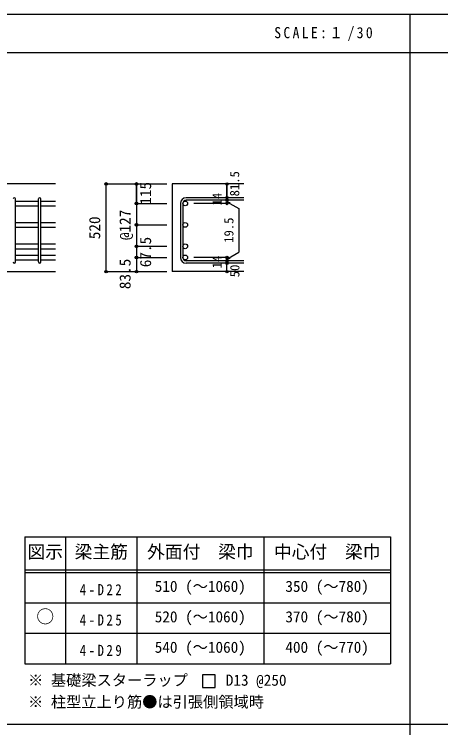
# Model space of a CAD drawing. Units: millimetres at full size, sheet at 1:30, with parts at other scales. Extents: x -5973 to 5954, y -4195 to 4201.
# Drawn here: x -3464 to -942, y -15 to 4201 of the extents above; entities that cross this region are included whole.
import ezdxf
from ezdxf.enums import TextEntityAlignment as Align

# ---------------------------------------------------------------- set-up
doc = ezdxf.new("R2010")
doc.units = ezdxf.units.MM
doc.header["$LTSCALE"] = 30
doc.header["$PDMODE"] = 32
doc.header["$PDSIZE"] = 15
for name, color, linetype in [('0-1_躯体線', 2, 'Continuous'), ('0-5_基礎梁筋', 7, 'Continuous'), ('0-6_スタラップ筋', 7, 'Continuous'), ('0-D_寸法', 4, 'Continuous'), ('6-7_文字', 7, 'Continuous'), ('6-E_枠', 7, 'Continuous'), ('F-0_枠', 6, 'Continuous')]:
    doc.layers.add(name, color=color, linetype=linetype)
doc.styles.add('ＭＳ ゴシック', font='')
doc.styles.get('ＭＳ ゴシック').set_extended_font_data('MS Gothic')

msp = doc.modelspace()

# ---------------------------------------------------------------- linework, layer by layer
at = {"layer": '0-1_躯体線'}
for p, q in [((-3220.8, 3198.3), (-4970.8, 3198.3)), ((-2105.8, 3198.3), (-2530.8, 3198.3)), ((-2530.8, 3198.3), (-2530.8, 2680.3)), ((-3620.8, 2680.3), (-3220.8, 2680.3)), ((-2105.8, 2680.3), (-2530.8, 2680.3))]:
    msp.add_line(p, q, dxfattribs=at)
at = {"layer": '0-5_基礎梁筋'}
for p, q in [((-3456.8, 3097.37), (-3320.8, 3097.37)), ((-3306.8, 3097.37), (-3220.8, 3097.37)), ((-3456.8, 3069.37), (-3320.8, 3069.37)), ((-3306.8, 3069.37), (-3220.8, 3069.37)), ((-3456.8, 2970.58), (-3320.8, 2970.58)), ((-3306.8, 2970.58), (-3220.8, 2970.58)), ((-3456.8, 2942.58), (-3320.8, 2942.58)), ((-3306.8, 2942.58), (-3220.8, 2942.58)), ((-3456.8, 2843.8), (-3320.8, 2843.8)), ((-3306.8, 2843.8), (-3220.8, 2843.8)), ((-3456.8, 2815.8), (-3320.8, 2815.8)), ((-3306.8, 2815.8), (-3220.8, 2815.8)), ((-3456.8, 2777.8), (-3320.8, 2777.8)), ((-3456.8, 2749.8), (-3320.8, 2749.8)), ((-3306.8, 2777.8), (-3220.8, 2777.8)), ((-3306.8, 2749.8), (-3220.8, 2749.8))]:
    msp.add_line(p, q, dxfattribs=at)
at = {"layer": '0-5_基礎梁筋', "color": 3}
for centre in [(-2452.8, 3083.37), (-2452.8, 2956.58), (-2452.8, 2829.8), (-2452.8, 2763.8)]:
    msp.add_circle(centre, 14, dxfattribs=at)
at = {"layer": '0-6_スタラップ筋'}
for p, q in [((-3456.8, 2737.3), (-3456.8, 3109.87)), ((-3320.8, 2737.3), (-3320.8, 3109.87)), ((-3306.8, 2737.3), (-3306.8, 3109.87)), ((-2480.8, 3083.37), (-2480.8, 2763.8)), ((-2466.8, 3083.37), (-2466.8, 2763.8)), ((-2105.8, 3116.87), (-2447.3, 3116.87)), ((-2105.8, 3102.87), (-2447.3, 3102.87)), ((-2105.8, 2744.3), (-2447.3, 2744.3)), ((-2105.8, 2730.3), (-2447.3, 2730.3))]:
    msp.add_line(p, q, dxfattribs=at)
for centre, radius, start, end in [((-3463.8, 3109.87), 7, 0, 180), ((-3313.8, 3109.87), 7, 0, 180), ((-2447.3, 3083.37), 33.5, 90, 180), ((-2447.3, 3083.37), 19.5, 90, 180), ((-2447.3, 2763.8), 33.5, 180, 270), ((-2447.3, 2763.8), 19.5, 180, 270), ((-3463.8, 2737.3), 7, 180, 0), ((-3313.8, 2737.3), 7, 180, 0)]:
    msp.add_arc(centre, radius, start, end, dxfattribs=at)
at = {"layer": '0-D_寸法'}
for p, q in [((-2920.8, 3198.3), (-2740.8, 3198.3)), ((-2920.8, 3198.3), (-2740.8, 3198.3)), ((-2920.8, 2680.3), (-2920.8, 3198.3)), ((-2740.8, 3083.37), (-2740.8, 3198.3)), ((-2740.8, 3198.3), (-2560.8, 3198.3)), ((-2740.8, 3198.3), (-2740.8, 3083.37)), ((-2740.8, 3083.37), (-2560.8, 3083.37)), ((-2740.8, 3083.37), (-2560.8, 3083.37)), ((-2740.8, 3083.37), (-2740.8, 2828.08)), ((-2740.8, 3083.37), (-2740.8, 2803.83)), ((-2740.8, 3083.37), (-2740.8, 2818.3)), ((-2205.8, 3083.37), (-2401.89, 3083.37)), ((-2205.8, 3102.87), (-2205.8, 3116.87)), ((-2205.8, 3102.87), (-2205.8, 3083.37)), ((-2205.8, 3093.12), (-2186.48, 3087.94)), ((-2205.8, 3093.12), (-2135.74, 3052.67)), ((-2135.74, 3052.67), (-2135.74, 2794.5)), ((-2740.8, 2956.58), (-2560.8, 2956.58)), ((-2740.8, 2829.8), (-2560.8, 2829.8)), ((-2740.8, 2828.08), (-2740.8, 2763.8)), ((-2205.8, 2754.05), (-2135.74, 2794.5)), ((-2740.8, 2763.8), (-2560.8, 2763.8)), ((-2205.8, 2763.8), (-2401.89, 2763.8)), ((-2205.8, 2744.3), (-2205.8, 2763.8)), ((-2205.8, 2754.05), (-2186.48, 2759.23)), ((-2205.8, 2730.3), (-2205.8, 2744.3)), ((-2205.8, 2680.3), (-2205.8, 2730.3)), ((-2920.8, 2680.3), (-2740.8, 2680.3)), ((-2740.8, 2680.3), (-2560.8, 2680.3))]:
    msp.add_line(p, q, dxfattribs=at)
for points in [[(-2205.8, 3198.3), (-2205.8, 3116.87), (-2205.8, 3198.3)], [(-2740.8, 2803.83), (-2740.8, 2763.8), (-2740.8, 2680.3)]]:
    msp.add_lwpolyline(points, dxfattribs=at)
for centre, radius in [((-2920.8, 3198.3), 8), ((-2920.8, 3198.3), 7.2), ((-2920.8, 3198.3), 6.4), ((-2740.8, 3198.3), 8), ((-2740.8, 3198.3), 7.2), ((-2740.8, 3198.3), 6.4), ((-2920.8, 3198.3), 5.6), ((-2920.8, 3198.3), 4.8), ((-2920.8, 3198.3), 4), ((-2920.8, 3198.3), 3.2), ((-2920.8, 3198.3), 2.4), ((-2920.8, 3198.3), 1.6), ((-2920.8, 3198.3), 0.8), ((-2740.8, 3198.3), 5.6), ((-2740.8, 3198.3), 4.8), ((-2740.8, 3198.3), 4), ((-2740.8, 3198.3), 3.2), ((-2740.8, 3198.3), 2.4), ((-2740.8, 3198.3), 1.6), ((-2740.8, 3198.3), 0.8), ((-2205.8, 3198.3), 4), ((-2205.8, 3198.3), 3.6), ((-2205.8, 3198.3), 3.2), ((-2205.8, 3198.3), 2.8), ((-2205.8, 3198.3), 2.4), ((-2205.8, 3198.3), 2), ((-2205.8, 3198.3), 1.6), ((-2205.8, 3198.3), 1.2), ((-2205.8, 3198.3), 0.8), ((-2205.8, 3198.3), 0.4), ((-2205.8, 3116.87), 4), ((-2205.8, 3116.87), 3.6), ((-2740.8, 3083.37), 8), ((-2740.8, 3083.37), 7.2), ((-2740.8, 3083.37), 6.4), ((-2740.8, 3083.37), 5.6), ((-2740.8, 3083.37), 4.8), ((-2740.8, 3083.37), 4), ((-2740.8, 3083.37), 3.2), ((-2740.8, 3083.37), 2.4), ((-2740.8, 3083.37), 1.6), ((-2740.8, 3083.37), 0.8), ((-2205.8, 3102.87), 4), ((-2205.8, 3083.37), 4), ((-2205.8, 3102.87), 3.6), ((-2205.8, 3083.37), 3.6), ((-2205.8, 3116.87), 3.2), ((-2205.8, 3102.87), 3.2), ((-2205.8, 3083.37), 3.2), ((-2205.8, 3116.87), 2.8), ((-2205.8, 3102.87), 2.8), ((-2205.8, 3083.37), 2.8), ((-2205.8, 3116.87), 2.4), ((-2205.8, 3102.87), 2.4), ((-2205.8, 3083.37), 2.4), ((-2205.8, 3116.87), 2), ((-2205.8, 3102.87), 2), ((-2205.8, 3083.37), 2), ((-2205.8, 3116.87), 1.6), ((-2205.8, 3102.87), 1.6), ((-2205.8, 3083.37), 1.6), ((-2205.8, 3116.87), 1.2), ((-2205.8, 3102.87), 1.2), ((-2205.8, 3083.37), 1.2), ((-2205.8, 3116.87), 0.8), ((-2205.8, 3102.87), 0.8), ((-2205.8, 3083.37), 0.8), ((-2205.8, 3116.87), 0.4), ((-2205.8, 3102.87), 0.4), ((-2205.8, 3083.37), 0.4), ((-2740.8, 2956.58), 8), ((-2740.8, 2956.58), 7.2), ((-2740.8, 2956.58), 6.4), ((-2740.8, 2956.58), 5.6), ((-2740.8, 2956.58), 4.8), ((-2740.8, 2956.58), 4), ((-2740.8, 2956.58), 3.2), ((-2740.8, 2956.58), 2.4), ((-2740.8, 2956.58), 1.6), ((-2740.8, 2956.58), 0.8), ((-2740.8, 2829.8), 8), ((-2740.8, 2829.8), 7.2), ((-2740.8, 2829.8), 6.4), ((-2740.8, 2829.8), 5.6), ((-2740.8, 2829.8), 4.8), ((-2740.8, 2829.8), 4), ((-2740.8, 2829.8), 3.2), ((-2740.8, 2829.8), 2.4), ((-2740.8, 2829.8), 1.6), ((-2740.8, 2829.8), 0.8), ((-2740.8, 2763.8), 8), ((-2740.8, 2763.8), 7.2), ((-2740.8, 2763.8), 6.4), ((-2740.8, 2763.8), 5.6), ((-2740.8, 2763.8), 4.8), ((-2740.8, 2763.8), 4), ((-2740.8, 2763.8), 3.2), ((-2740.8, 2763.8), 2.4), ((-2740.8, 2763.8), 1.6), ((-2740.8, 2763.8), 0.8), ((-2205.8, 2763.8), 4), ((-2205.8, 2744.3), 4), ((-2205.8, 2763.8), 3.6), ((-2205.8, 2744.3), 3.6), ((-2205.8, 2763.8), 3.2), ((-2205.8, 2744.3), 3.2), ((-2205.8, 2763.8), 2.8), ((-2205.8, 2744.3), 2.8), ((-2205.8, 2763.8), 2.4), ((-2205.8, 2744.3), 2.4), ((-2205.8, 2763.8), 2), ((-2205.8, 2744.3), 2), ((-2205.8, 2763.8), 1.6), ((-2205.8, 2744.3), 1.6), ((-2205.8, 2763.8), 1.2), ((-2205.8, 2744.3), 1.2), ((-2205.8, 2763.8), 0.8), ((-2205.8, 2744.3), 0.8), ((-2205.8, 2763.8), 0.4), ((-2205.8, 2744.3), 0.4), ((-2205.8, 2730.3), 4), ((-2205.8, 2730.3), 3.6), ((-2205.8, 2730.3), 3.2), ((-2205.8, 2730.3), 2.8), ((-2205.8, 2730.3), 2.4), ((-2205.8, 2730.3), 2), ((-2205.8, 2730.3), 1.6), ((-2205.8, 2730.3), 1.2), ((-2205.8, 2730.3), 0.8), ((-2205.8, 2730.3), 0.4), ((-2920.8, 2680.3), 7.2), ((-2920.8, 2680.3), 6.4), ((-2920.8, 2680.3), 5.6), ((-2920.8, 2680.3), 4.8), ((-2920.8, 2680.3), 4), ((-2920.8, 2680.3), 3.2), ((-2920.8, 2680.3), 2.4), ((-2920.8, 2680.3), 1.6), ((-2920.8, 2680.3), 0.8), ((-2740.8, 2680.3), 7.2), ((-2740.8, 2680.3), 6.4), ((-2740.8, 2680.3), 5.6), ((-2740.8, 2680.3), 4.8), ((-2740.8, 2680.3), 4), ((-2740.8, 2680.3), 3.2), ((-2740.8, 2680.3), 2.4), ((-2740.8, 2680.3), 1.6), ((-2740.8, 2680.3), 0.8), ((-2205.8, 2680.3), 4), ((-2205.8, 2680.3), 3.6), ((-2205.8, 2680.3), 3.2), ((-2205.8, 2680.3), 2.8), ((-2205.8, 2680.3), 2.4), ((-2205.8, 2680.3), 2), ((-2205.8, 2680.3), 1.6), ((-2205.8, 2680.3), 1.2), ((-2205.8, 2680.3), 0.8), ((-2205.8, 2680.3), 0.4)]:
    msp.add_circle(centre, radius, dxfattribs=at)
at = {"layer": '0-D_寸法', "color": 7}
for p in [(-2920.8, 3198.3), (-2740.8, 3198.3), (-2205.8, 3198.3), (-2205.8, 3116.87), (-2740.8, 3083.37), (-2205.8, 3102.87), (-2205.8, 3083.37), (-2740.8, 2956.58), (-2740.8, 2829.8), (-2740.8, 2763.8), (-2205.8, 2763.8), (-2205.8, 2763.8), (-2205.8, 2744.3), (-2205.8, 2730.3), (-2920.8, 2680.3), (-2740.8, 2680.3), (-2205.8, 2680.3)]:
    msp.add_point(p, dxfattribs=at)
at = {"layer": '6-7_文字'}
msp.add_lwpolyline([(-2350.64, 222.3), (-2275.64, 222.3), (-2275.64, 297.3), (-2350.64, 297.3)], close=True, dxfattribs=at)
at = {"layer": '6-E_枠', "color": 3}
for p, q in [((-3400.52, 1112.77), (-3400.52, 362.77)), ((-3400.52, 1112.77), (-1238, 1112.77)), ((-1238, 1112.77), (-1238, 362.77)), ((-3400.52, 362.77), (-1238, 362.77))]:
    msp.add_line(p, q, dxfattribs=at)
at = {"layer": '6-E_枠'}
for p, q in [((-3160.52, 1112.77), (-3160.52, 362.77)), ((-2738, 1112.77), (-2738, 362.77)), ((-1988, 1112.77), (-1988, 362.77)), ((-3400.52, 917.77), (-1238, 917.77)), ((-3400.52, 902.77), (-1238, 902.77)), ((-3400.52, 722.77), (-1238, 722.77)), ((-3400.52, 542.77), (-1238, 542.77))]:
    msp.add_line(p, q, dxfattribs=at)
at = {"layer": 'F-0_枠'}
msp.add_line((-5972.88, 4201.15), (5954.1, 4201.15), dxfattribs=at)
at = {"layer": 'F-0_枠', "color": 2}
for p, q in [((-1124.64, 4201.15), (-1124.64, -4195.24)), ((-5972.88, 3976.15), (3723.6, 3976.15)), ((3723.6, 2.95), (-5972.88, 2.95))]:
    msp.add_line(p, q, dxfattribs=at)

# ---------------------------------------------------------------- texts
at = {"layer": '0-D_寸法', "style": 'ＭＳ ゴシック'}
for s, height, p in [('81.5', 54.99, (-2116.9, 3124.71)), ('115', 65.98, (-2634.7, 3075.75)), ('14', 54.99, (-2221.03, 3071.44)), ('@127', 65.98, (-2755.8, 2866.58)), ('520', 65.98, (-2935.8, 2871.8)), ('19.5', 54.99, (-2151, 2850.37)), ('67.5', 65.98, (-2634.6, 2706.27)), ('83.5', 65.98, (-2755.8, 2576.8)), ('14', 54.99, (-2221.06, 2699.62)), ('50', 54.99, (-2115.8, 2646.8))]:
    msp.add_text(s, height=height, rotation=90, dxfattribs=at).set_placement(p, align=Align.BOTTOM_LEFT)
at = {"layer": '6-7_文字', "color": 2, "style": 'ＭＳ ゴシック'}
for s, p in [('図示', (-3385.52, 962.77)), ('梁主筋', (-3106.76, 962.77)), ('外面付\u3000梁巾', (-2678, 962.77)), ('中心付\u3000梁巾', (-1928, 962.77)), ('○', (-3333.02, 580.27))]:
    msp.add_text(s, height=76.98, dxfattribs=at).set_placement(p, align=Align.BOTTOM_LEFT)
at = {"layer": '6-7_文字', "style": 'ＭＳ ゴシック'}
for s, p in [('510 (～1060)', (-2633, 767.77)), ('350 (～780)', (-1860.5, 767.77)), ('520 (～1060)', (-2633, 587.77)), ('370 (～780)', (-1860.5, 587.77)), ('540 (～1060)', (-2633, 407.77)), ('400 (～770)', (-1860.5, 407.77)), ('※ 基礎梁スターラップ     D13 @250', (-3381.96, 213.19)), ('※ 柱型立上り筋●は引張側領域時', (-3381.96, 84.68))]:
    msp.add_text(s, height=65.98, dxfattribs=at).set_placement(p, align=Align.BOTTOM_LEFT)
at = {"layer": '6-7_文字', "color": 2, "insert": (-1925.98, 4043.65), "char_height": 65.98, "attachment_point": 7, "style": 'ＭＳ ゴシック'}
msp.add_mtext('\\T1.34;\\W0.9;SCALE:１/30', dxfattribs=at)
at = {"layer": '6-7_文字', "char_height": 65.98, "attachment_point": 7, "style": 'ＭＳ ゴシック'}
for s, insert in [('\\T1.38;\\W0.85;4-D22', (-3076.76, 767.77)), ('\\T1.38;\\W0.85;4-D25', (-3076.76, 587.77)), ('\\T1.38;\\W0.85;4-D29', (-3076.76, 407.77))]:
    msp.add_mtext(s, dxfattribs=dict(at, insert=insert))

doc.saveas('drawing.dxf')
